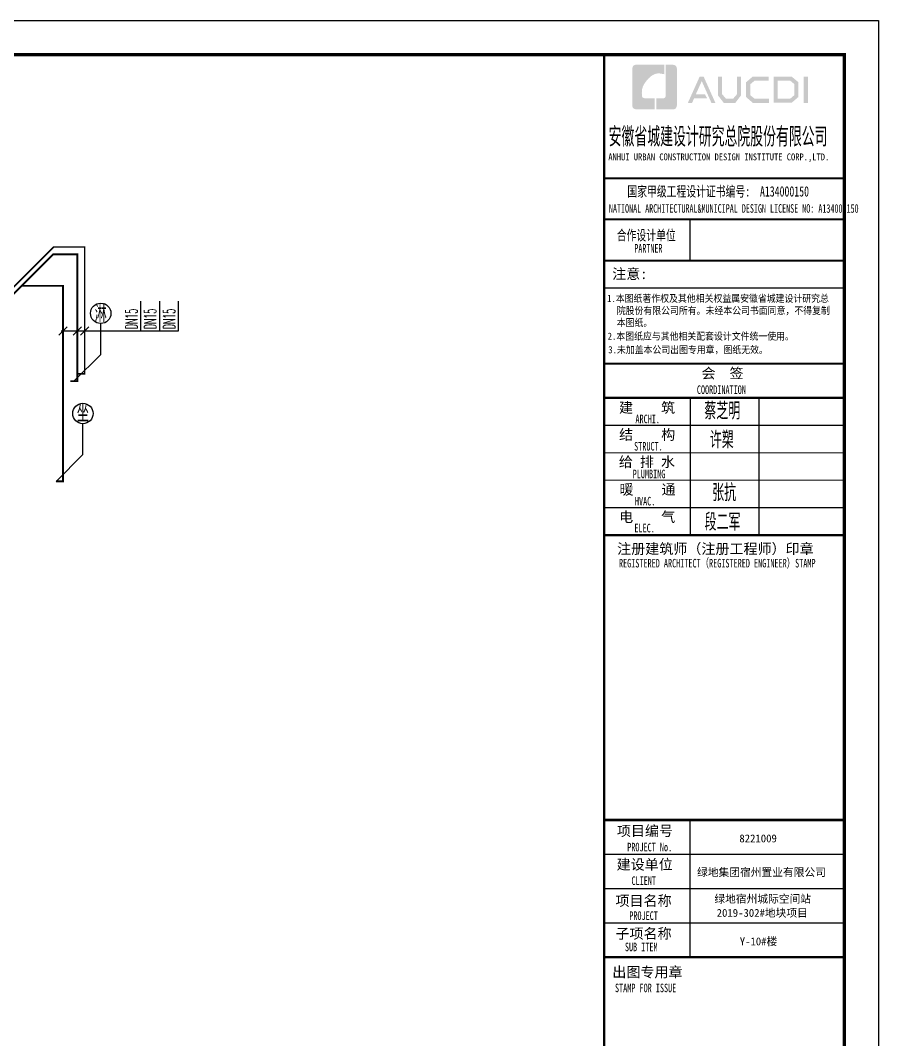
# Model space of a CAD drawing. Extents: x 27938 to 650306, y -92720 to 1524912.
# Drawn here: x 380087 to 392591, y 110639 to 125489 of the extents above; entities that cross this region are included whole.
import ezdxf
from ezdxf.enums import TextEntityAlignment as Align

# ---------------------------------------------------------------- set-up
doc = ezdxf.new("R2010")
doc.units = 0
doc.header["$LTSCALE"] = 1000
doc.header["$MEASUREMENT"] = 0
for name, color, linetype in [('DIM_给水', 3, 'Continuous'), ('PIPE-热给水', 5, 'RJ1'), ('PIPE-给水', 3, 'J1'), ('S-公用说明', 7, 'Continuous'), ('VPIPE-热给水', 5, 'RJ1'), ('VPIPE-给水', 3, 'TG_J'), ('WP_DIM', 4, 'Continuous'), ('图框', 140, 'Continuous'), ('图签文字', 147, 'Continuous')]:
    doc.layers.add(name, color=color, linetype=linetype)
doc.layers.add('yichutu', color=7, linetype='Continuous', true_color=0xffffff, plot=False)
doc.layers.add('图签', color=147, linetype='Continuous', lineweight=18)
doc.styles.add('_TWT_PIPEDN', font='SIMPLEX.shx', dxfattribs={"width": 0.6, "oblique": 10, "height": 3, "bigfont": 'HZTXT.shx'})
doc.styles.add('HT', font='simhei.ttf')
doc.styles.get("Standard").update_dxf_attribs({"font": 'gbenor.shx', "bigfont": 'gbcbig.shx'})
doc.styles.add('TG_LINETYPE', font='SIMPLEX', dxfattribs={"width": 0.8, "height": 3, "bigfont": 'HZTXT'})
doc.styles.add('中西文等高字体', font='HZTXT_E.shx', dxfattribs={"width": 0.7, "height": 4, "bigfont": 'hztxt.shx'})
doc.styles.add('宋体', font='', dxfattribs={"height": 50})
doc.styles.add('建筑图签-1', font='simhei.ttf', dxfattribs={"width": 0.7})
doc.styles.add('建筑图签-2', font='TXT.shx', dxfattribs={"width": 0.5, "bigfont": 'HZTXT.shx'})
doc.styles.get('宋体').set_extended_font_data('SimSun')
doc.linetypes.add('J1', pattern='A,3,-0.2,["J1",Standard,S=0.25,R=0,X=-0.1,Y=-0.115],-0.35', length=3.55)
doc.linetypes.add('RJ1', pattern='A,3,-0.2,["RJ1",Standard,S=0.25,R=0,X=-0.1,Y=-0.115],-0.5', length=3.7)
doc.linetypes.add('TG_J', pattern='A,2,-0.22,["J",TG_LINETYPE,S=0.1,R=0,X=-0.18,Y=-0.15],0', length=2.22)

# ---------------------------------------------------------------- blocks, each defined once
blk = doc.blocks.new('yct-841-594-84100-59399.9999999999-100-1000.0')
at = {"layer": 'yichutu', "color": 7, "true_color": 0xffffff}
blk.add_lwpolyline([(0, 0), (0, 59400), (84100, 59400), (84100, 0)], close=True, dxfattribs=at)
blk = doc.blocks.new('院标1')
h = blk.add_hatch(color=150)
h.dxf.hatch_style = 1
h.set_gradient(color1=(33, 113, 253), color2=(33, 113, 253), tint=1, name='INVCURVED')
edge = h.paths.add_edge_path()
edge.add_spline(control_points=[(116373, 648379), (116379, 648379), (116382, 648379), (116391, 648379), (116391, 648379), (116391, 648379), (116616, 648379), (116616, 648379), (116616, 648379), (116616, 648379), (116616, 648054), (116616, 648054), (116616, 648054), (116616, 648054), (116108, 648054), (116108, 648054), (116108, 648054), (116028, 648054), (115963, 648111), (115963, 648199), (115963, 648199), (115963, 648199), (115963, 649215), (115963, 649215), (115963, 649215), (115963, 649295), (116018, 649360), (116108, 649360), (116108, 649360), (116108, 649360), (116897, 649360), (116897, 649360), (116897, 649360), (116897, 649360), (116897, 649080), (116897, 649080), (116897, 649080), (116897, 649080), (116566, 649140), (116356, 648859), (116356, 648859), (116245, 648719), (116240, 648545), (116247, 648466), (116247, 648466), (116254, 648386), (116247, 648466), (116247, 648466), (116247, 648466), (116247, 648466), (116258, 648374), (116373, 648379)], knot_values=[0, 0, 0, 0, 0.071429, 0.071429, 0.071429, 0.107143, 0.142857, 0.142857, 0.142857, 0.178571, 0.214286, 0.214286, 0.214286, 0.25, 0.285714, 0.285714, 0.285714, 0.321429, 0.357143, 0.357143, 0.357143, 0.392857, 0.428571, 0.428571, 0.428571, 0.464286, 0.5, 0.5, 0.5, 0.535714, 0.571429, 0.571429, 0.571429, 0.607143, 0.642857, 0.642857, 0.642857, 0.678571, 0.714286, 0.714286, 0.714286, 0.75, 0.785714, 0.785714, 0.785714, 0.821429, 0.857143, 0.857143, 0.857143, 0.928571, 1, 1, 1, 1], degree=3, periodic=0)
h = blk.add_hatch(color=150)
h.dxf.hatch_style = 1
h.set_gradient(color1=(33, 113, 253), color2=(33, 113, 253), tint=1, name='INVCURVED')
edge = h.paths.add_edge_path()
edge.add_spline(control_points=[(117268, 649215), (117268, 649215), (117268, 648199), (117268, 648199), (117268, 648199), (117268, 648114), (117212, 648054), (117123, 648054), (117123, 648054), (117123, 648054), (116663, 648054), (116663, 648054), (116663, 648054), (116663, 648054), (116663, 648379), (116663, 648379), (116663, 648379), (116663, 648379), (116865, 648379), (116865, 648379), (116865, 648379), (116907, 648379), (116941, 648413), (116941, 648455), (116941, 648455), (116941, 648455), (116941, 649360), (116941, 649360), (116941, 649360), (116941, 649360), (117123, 649360), (117123, 649360), (117123, 649360), (117204, 649360), (117268, 649306), (117268, 649215)], knot_values=[0, 0, 0, 0, 0.1, 0.1, 0.1, 0.15, 0.2, 0.2, 0.2, 0.25, 0.3, 0.3, 0.3, 0.35, 0.4, 0.4, 0.4, 0.45, 0.5, 0.5, 0.5, 0.55, 0.6, 0.6, 0.6, 0.65, 0.7, 0.7, 0.7, 0.75, 0.8, 0.8, 0.8, 0.9, 1, 1, 1, 1], degree=3, periodic=0)

msp = doc.modelspace()

# ---------------------------------------------------------------- hatches: boundary and pattern name
at = {"layer": 'PIPE-热给水'}
for points in [[(380573.2, 122188.3), (380565.3, 122196.2), (380568.6, 122199.5)], [(380573.2, 122188.3), (380573.2, 122199.5), (380568.6, 122199.5)], [(381022.7, 122188.3), (381022.7, 122199.5), (381033.9, 122199.5)], [(381022.7, 120338.3), (381022.7, 120327), (381033.9, 120327)]]:
    msp.add_hatch(color=256, dxfattribs=at).paths.add_polyline_path(points)
at = {"layer": 'PIPE-给水'}
for points in [[(380567.1, 122082.2), (380557.4, 122091.9), (380561.5, 122096)], [(380567.1, 122082.2), (380567.2, 122096), (380561.5, 122096)], [(380916.5, 122082.1), (380916.5, 122095.9), (380930.3, 122095.9)], [(380707, 121622.5), (380707, 121636.2), (380720.8, 121636.2)], [(380916.5, 120232.1), (380916.5, 120218.4), (380930.3, 120218.4)], [(380707, 118772.5), (380707, 118758.7), (380720.8, 118758.7)]]:
    msp.add_hatch(color=256, dxfattribs=at).paths.add_polyline_path(points)
at = {"layer": 'VPIPE-热给水'}
for points in [[(381022.7, 122188.3), (381033.9, 122188.3), (381033.9, 122199.5)], [(381022.7, 120338.3), (381033.9, 120338.3), (381033.9, 120327)]]:
    msp.add_hatch(color=256, dxfattribs=at).paths.add_polyline_path(points)
at = {"layer": 'VPIPE-给水'}
for points in [[(380916.5, 122082.1), (380930.3, 122082.1), (380930.3, 122095.9)], [(380707, 121622.5), (380720.8, 121622.5), (380720.8, 121636.2)], [(380916.5, 120232.1), (380930.3, 120232.1), (380930.3, 120218.4)], [(380707, 118772.5), (380720.8, 118772.5), (380720.8, 118758.7)]]:
    msp.add_hatch(color=256, dxfattribs=at).paths.add_polyline_path(points)
at = {"layer": '图框'}
h = msp.add_hatch(color=256, dxfattribs=at)
h.paths.add_polyline_path([(391497.7, 124668.6), (391560.5, 124668.6), (391560.5, 124283.5), (391497.7, 124283.5)])
h.paths.add_polyline_path([(391121.4, 124610.3), (391121.4, 124347.3), (391301.6, 124347.3), (391363.7, 124400.7), (391363.7, 124560), (391303.5, 124610.3)], flags=16)
h.paths.add_polyline_path([(391062.3, 124669.4), (391062.3, 124288.3), (391323.5, 124288.3), (391422.8, 124373.6), (391422.8, 124587.6), (391324.9, 124669.4)])
h.paths.add_polyline_path([(390990.9, 124671.2), (390990.9, 124613.5), (390787.3, 124613.5), (390720.9, 124558.1), (390720.9, 124398.2), (390787.3, 124347), (390992, 124347), (390992, 124286.1), (390760.1, 124286.1), (390658.9, 124373.2), (390658.9, 124587.4), (390757.9, 124671.2)])
h.paths.add_polyline_path([(390249.4, 124670.3), (390309.7, 124670.3), (390309.7, 124415), (390366.7, 124349.2), (390472, 124349.2), (390529, 124415), (390529, 124670.3), (390586.1, 124670.3), (390586.1, 124396.3), (390503.8, 124287.9), (390334.9, 124287.9), (390249.4, 124397.4)])
h.paths.add_polyline_path([(389983.5, 124669.6), (390042, 124669.6), (390213, 124287.5), (390155.1, 124287.5), (390014.4, 124604.5), (389926.9, 124410.4), (390062.6, 124410.4), (390092.9, 124352.8), (389902.4, 124352.8), (389873.1, 124286.4), (389811.6, 124286.4)])

# ---------------------------------------------------------------- linework, layer by layer
at = {"layer": 'DIM_给水'}
for p, q in [((381841.7, 120963.9), (381841.7, 121399.6)), ((382116.7, 120963.9), (382116.7, 121399.6)), ((382391.7, 120963.9), (382391.7, 121399.6)), ((380645.1, 120902), (380768.9, 121025.8)), ((380682, 120963.9), (381841.7, 120963.9)), ((380854.7, 120902), (380978.4, 121025.8)), ((380960.8, 120902), (381084.6, 121025.8)), ((381841.7, 120963.9), (382391.7, 120963.9))]:
    msp.add_line(p, q, dxfattribs=at)
at = {"layer": 'PIPE-热给水', "ltscale": 0.5, "const_width": 22.5}
for points in [[(379318.5, 120933.5), (380573.2, 122188.3)], [(380573.2, 122188.3), (381022.7, 122188.3)], [(381022.7, 120338.3), (380922.7, 120338.3)]]:
    msp.add_lwpolyline(points, dxfattribs=at)
at = {"layer": 'PIPE-给水', "ltscale": 0.5, "const_width": 27.5}
for points in [[(380107.4, 121622.5), (380567.1, 122082.2)], [(380567.1, 122082.2), (380916.5, 122082.1)], [(379461.8, 120976.9), (380107.4, 121622.5)], [(380107.4, 121622.5), (380707, 121622.5)], [(380916.5, 120232.1), (380816.5, 120232.1)], [(380707, 118772.5), (380607, 118772.5)]]:
    msp.add_lwpolyline(points, dxfattribs=at)
at = {"layer": 'S-公用说明'}
for centre in [(381257.2, 121221.3), (380997.7, 119761.7)]:
    msp.add_circle(centre, 148.5, dxfattribs=at)
at = {"layer": 'VPIPE-热给水', "ltscale": 0.5, "const_width": 22.5}
msp.add_lwpolyline([(381022.7, 120338.3), (381022.7, 122188.3)], dxfattribs=at)
at = {"layer": 'VPIPE-给水', "ltscale": 0.5, "const_width": 27.5}
for points in [[(380916.5, 120232.1), (380916.5, 122082.1)], [(380707, 118772.5), (380707, 121622.5)]]:
    msp.add_lwpolyline(points, dxfattribs=at)
at = {"layer": 'WP_DIM'}
for p, q in [((381257.2, 120622.8), (381257.2, 121072.8)), ((380866.5, 120232.1), (381257.2, 120622.8)), ((380997.7, 119163.2), (380997.7, 119613.2)), ((380607, 118772.5), (380997.7, 119163.2))]:
    msp.add_line(p, q, dxfattribs=at)
at = {"layer": '图框'}
for p, q in [((388593.5, 123189.6), (392093.5, 123189.6)), ((388593.5, 123189.6), (392093.5, 123189.6)), ((388593.5, 122589.6), (392093.5, 122589.6))]:
    msp.add_line(p, q, dxfattribs=at)
msp.add_lwpolyline([(350541, 125489.4), (392591, 125489.4), (392591, 95789.4), (350541, 95789.4)], close=True, dxfattribs=at)
msp.add_lwpolyline([(350541, 125489.4), (392591, 125489.4), (392591, 95789.4), (350541, 95789.4)], close=True, dxfattribs=at)
at = {"layer": '图框', "const_width": 50}
msp.add_lwpolyline([(392091, 96289.4), (392091, 124989.4), (351791, 124989.4), (351791, 96289.4)], close=True, dxfattribs=at)
at = {"layer": '图框'}
for points, const_width in [([(388593.5, 96289.4), (388593.5, 124989.4)], 35), ([(388593.5, 123189.6), (392093.5, 123189.6)], 30), ([(388593.5, 122589.6), (392093.5, 122589.6)], 30), ([(388593.5, 122589.6), (392093.5, 122589.6)], 30), ([(389843.5, 122589.6), (389843.5, 121989.6)], 17.5), ([(388593.5, 121989.6), (392093.5, 121989.6)], 30), ([(388593.5, 121989.6), (392093.5, 121989.6)], 30), ([(388593.5, 121589.1), (392093.5, 121589.1)], 17.5), ([(388597.7, 120489.6), (392097.7, 120489.6)], 30), ([(388597.7, 119989.6), (392097.7, 119989.6)], 35), ([(388597.7, 119989.6), (392097.7, 119989.6)], 35), ([(389847.7, 119989.6), (389847.7, 117989.6)], 17.5), ([(390847.7, 119989.6), (390847.7, 117989.6)], 17.5), ([(388597.7, 119589.6), (392097.7, 119589.6)], 17.5), ([(388597.7, 119189.6), (392097.7, 119189.6)], 17.5), ([(388597.7, 118789.6), (392097.7, 118789.6)], 17.5), ([(388597.7, 118389.6), (392097.7, 118389.6)], 17.5), ([(388597.7, 117989.6), (392097.7, 117989.6)], 35), ([(388593.5, 113839.6), (392093.5, 113839.6)], 35), ([(388593.5, 113839.6), (392093.5, 113839.6)], 35), ([(389843.5, 111839.6), (389843.5, 113839.6)], 17.5), ([(388593.5, 113339.6), (392093.5, 113339.6)], 17.5), ([(388593.5, 112839.6), (392093.5, 112839.6)], 17.5), ([(388593.5, 112339.6), (392093.5, 112339.6)], 17.5), ([(392093.5, 111839.6), (388593.5, 111839.6)], 35)]:
    msp.add_lwpolyline(points, dxfattribs=dict(at, const_width=const_width))

# ---------------------------------------------------------------- block references
at = {"xscale": 0.5, "yscale": 0.5, "zscale": 0.5}
msp.add_blockref('院标1', (331019.1, -199835.2), dxfattribs=at)
at = {"layer": 'yichutu', "xscale": 0.5, "yscale": 0.5, "zscale": 0.5}
msp.add_blockref('yct-841-594-84100-59399.9999999999-100-1000.0', (350541, 95789.4), dxfattribs=at)

# ---------------------------------------------------------------- texts
at = {"layer": 'DIM_给水', "color": 7, "style": '_TWT_PIPEDN', "width": 0.48}
for p in [(381791.7, 120988.9), (382066.7, 120988.9), (382341.7, 120988.9)]:
    msp.add_text('DN15', height=175, rotation=90, dxfattribs=at).set_placement(p)
at = {"layer": 'S-公用说明', "style": '中西文等高字体', "width": 0.7}
for s, p in [('淋', (381257.2, 121221.3)), ('坐', (380997.7, 119761.7))]:
    msp.add_text(s, height=250, dxfattribs=at).set_placement(p, align=Align.MIDDLE_CENTER)
at = {"layer": '图框'}
for s, height, style, width, p in [('ANHUI URBAN CONSTRUCTION DESIGN INSTITUTE CORP.,LTD.', 100, '建筑图签-1', 0.91, (388652.7, 123450.5)), ('NATIONAL ARCHITECTURAL&MUNICIPAL DESIGN LICENSE NO: A134000150', 125, '建筑图签-1', 0.6, (388661.9, 122686.7)), ('PARTNER', 125, '建筑图签-1', 0.6, (389030.9, 122106.2)), ('1.本图纸著作权及其他相关权益属安徽省城建设计研究总', 105, 'HT', 0.88, (388636.4, 121386.1)), ('院股份有限公司所有。未经本公司书面同意，不得复制', 105, 'HT', 0.88, (388776.1, 121208.9)), ('本图纸。', 105, 'HT', 0.88, (388776.1, 121033.9)), (' 2.本图纸应与其他相关配套设计文件统一使用。 ', 105, 'HT', 0.88, (388580.9, 120835.5)), ('3.未加盖本公司出图专用章，图纸无效。', 105, 'HT', 0.88, (388652.5, 120638.2)), ('COORDINATION', 125, '建筑图签-1', 0.7, (389943.3, 120046)), ('ARCHI.', 125, '建筑图签-1', 0.7, (389048.2, 119620.3)), ('STRUCT.', 125, '建筑图签-1', 0.7, (389028.4, 119221.8)), ('PLUMBING', 125, '建筑图签-1', 0.7, (389008.1, 118818.6)), ('HVAC.', 125, '建筑图签-1', 0.7, (389040.4, 118422)), ('ELEC.', 125, '建筑图签-1', 0.7, (389032.7, 118029.6)), ('REGISTERED ARCHITECT（REGISTERED ENGINEER）STAMP', 125, '建筑图签-1', 0.7, (388807.9, 117518.7)), ('PROJECT No.', 125, '建筑图签-1', 0.7, (388928.3, 113382, -899.5)), ('CLIENT', 125, '建筑图签-1', 0.7, (388990.4, 112892.4)), ('PROJECT', 125, '建筑图签-1', 0.7, (388958, 112382.8)), ('SUB ITEM', 125, '建筑图签-1', 0.7, (388894.7, 111927.2)), ('STAMP FOR ISSUE', 125, '建筑图签-1', 0.7, (388749.9, 111330.1))]:
    msp.add_text(s, height=height, dxfattribs=dict(at, style=style, width=width)).set_placement(p)
at = {"layer": '图签', "color": 2, "style": '宋体'}
for s, height, p in [('8221009', 114.67, (390562.2, 113513.3)), ('绿地集团宿州置业有限公司', 114.672, (389946.1, 113020.4)), ('绿地宿州城际空间站', 114.67, (390198.4, 112633.2)), ('2019-302#地块项目', 114.672, (390232, 112428.7)), ('Y-10#楼', 114.67, (390568.1, 112013.3))]:
    msp.add_text(s, height=height, dxfattribs=at).set_placement(p)
at = {"layer": '图签文字', "color": 7, "style": '建筑图签-1'}
for s, height, width, p in [('安徽省城建设计研究总院股份有限公司', 250, 0.55, (388657.5, 123677.9)), ('国家甲级工程设计证书编号:  A134000150', 150, 0.7, (388929.6, 122923.1)), ('合作设计单位', 150, 0.7, (388776, 122284.5))]:
    msp.add_text(s, height=height, dxfattribs=dict(at, width=width)).set_placement(p)
for s, p in [('注意:', (388709.2, 121721)), ('会  签', (390010.8, 120273.2)), ('建    筑', (388808.3, 119772.8)), ('结    构', (388810.7, 119379)), ('给 排 水', (388806, 118982.1)), ('暖    通', (388815.2, 118580.5)), ('电    气', (388810.2, 118180.5)), ('注册建筑师（注册工程师）印章', (388781.3, 117716.3)), ('项目编号', (388777.5, 113605.6)), ('建设单位', (388773.6, 113116.9)), ('项目名称', (388756.8, 112587.9)), ('子项名称', (388756.8, 112109.6)), ('出图专用章', (388711.4, 111548.4))]:
    msp.add_text(s, height=150, dxfattribs=at).set_placement(p)
at = {"layer": '图签文字', "color": 1, "style": '建筑图签-2', "width": 0.7}
for s, p in [('蔡芝明', (390050.9, 119674.9)), ('许槊', (390130.8, 119253.4)), ('张抗', (390166.3, 118483)), ('段二军', (390053.9, 118055.2))]:
    msp.add_text(s, height=250, dxfattribs=at).set_placement(p)

doc.saveas('drawing.dxf')
